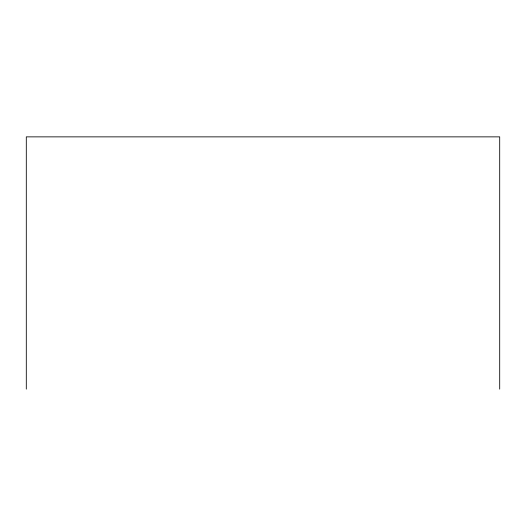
<?xml version="1.0" encoding="UTF-8"?>
<svg xmlns="http://www.w3.org/2000/svg" width="526" height="526" viewBox="0 0 526 526"><rect width="100%" height="100%" fill="white"/><g stroke="black" fill="none" stroke-linecap="round" stroke-linejoin="round"><path stroke-width="0.79" d="M499.7 389.135L499.7 136.865L26.3 136.865L26.3 389.135"/></g></svg>
